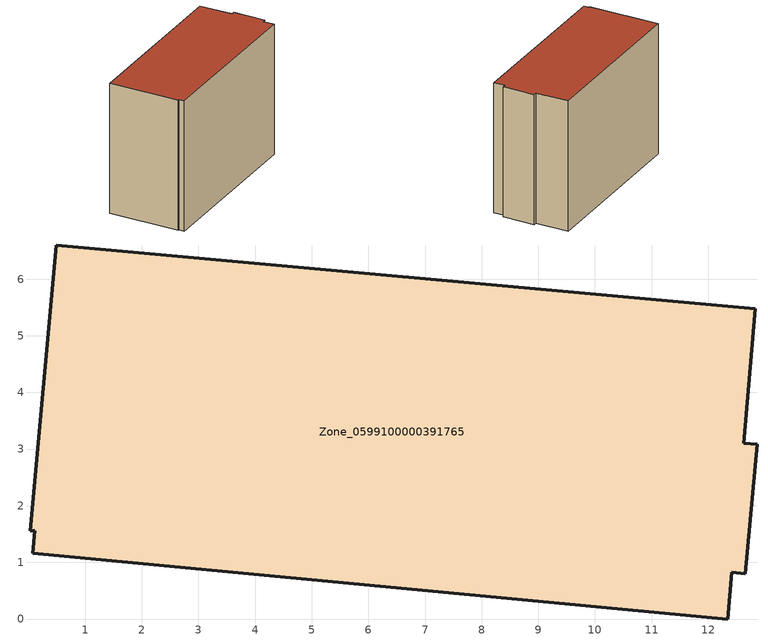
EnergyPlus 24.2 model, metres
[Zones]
Zone_0599100000391765
 floor ground (C_G): 12.65,0.8 12.41,0.82 12.34,0 0.07,1.16 0.12,1.56 0.04,1.56 0.49,6.6 12.83,5.48 12.62,3.1 12.86,3.08 z0
 wall outside (C_F): 12.83,5.48 0.49,6.6 0.04,1.56 0.12,1.56 0.07,1.16 12.34,0 12.41,0.82 12.65,0.8 12.86,3.08 12.62,3.1 12.83,5.48 z0:9.5
 roof outside (C_R): 0.07,1.16 12.34,0 12.41,0.82 12.65,0.8 12.86,3.08 12.62,3.1 12.83,5.48 0.49,6.6 0.04,1.56 0.12,1.56 z9.5
[BUILDING]
Pand.0599100000391765: North Axis=0; Terrain=City; Loads Convergence Tolerance Value=0.04; Temperature Convergence Tolerance Value=0.4; Solar Distribution=FullExterior; Maximum Number of Warmup Days=25; Minimum Number of Warmup Days=1
[Site:Location]
Rotterdam.The.Hague.AP_ZH_NLD Design_Conditions: Latitude=51.96; Longitude=4.45; Time Zone=1; Elevation=-4.5
[SITE:GROUNDTEMPERATURE:BUILDINGSURFACE]
18, 18, 18, 18, 18, 18, 18, 18, 18, 18, 18, 18
[MATERIAL] Thermal Absorptance=0.9; Solar Absorptance=0.7; Visible Absorptance=0.7
Name | Roughness | Thickness | Conductivity | Density | Specific Heat
G.TI.1992-2005 | MediumSmooth | 0.15 | 0.06 | 540 | 1210
F.TI.1992-2005 | Rough | 0.3 | 0.12 | 1920 | 840
R.TI.1992-2005 | MediumRough | 0.2 | 0.08 | 1500 | 1000
[CONSTRUCTION]
C_G: G.TI.1992-2005
C_F: F.TI.1992-2005
C_R: R.TI.1992-2005
[ZONE]
Zone_0599100000391765: Type=1; Multiplier=1; Ceiling Height=Autocalculate; Volume=Autocalculate; Floor Area=autocalculate; Part of Total Floor Area=Yes
[ZONEINFILTRATION:DESIGNFLOWRATE]
Infil_Zone_0599100000391765: Zone or ZoneList or Space or SpaceList=Zone_0599100000391765; Schedule=AlwaysOn; Design Flow Rate Calculation Method=Flow/Area; Flow Rate per Floor Area=0.0015; Constant Term Coefficient=1; Temperature Term Coefficient=0; Velocity Term Coefficient=0; Velocity Squared Term Coefficient=0
[HVACTEMPLATE:ZONE:IDEALLOADSAIRSYSTEM]
Zone_0599100000391765: Maximum Heating Supply Air Temperature=50; Minimum Cooling Supply Air Temperature=13; Maximum Heating Supply Air Humidity Ratio=0.0156; Minimum Cooling Supply Air Humidity Ratio=0.0077; Heating Limit=NoLimit; Cooling Limit=NoLimit; Dehumidification Control Type=ConstantSensibleHeatRatio; Cooling Sensible Heat Ratio=0.7; Dehumidification Setpoint=60; Humidification Control Type=None; Humidification Setpoint=30; Outdoor Air Method=None; Outdoor Air Flow Rate per Person=0.00944; Outdoor Air Flow Rate per Zone Floor Area=0; Outdoor Air Flow Rate per Zone=0; Demand Controlled Ventilation Type=None; Outdoor Air Economizer Type=NoEconomizer; Heat Recovery Type=None; Sensible Heat Recovery Effectiveness=0.7; Latent Heat Recovery Effectiveness=0.65
[ZONECONTROL:THERMOSTAT]
ThermostatControl_Zone_0599100000391765: Zone or ZoneList=Zone_0599100000391765; Control Type Schedule=DualSetpointControlType; Control 1=Thermostat_Zone_0599100000391765; Temperature Difference Between Cutout And Setpoint=0
[THERMOSTATSETPOINT:DUALSETPOINT]
Thermostat_Zone_0599100000391765: Heating Setpoint Temperature Schedule=HeatingSetpoint_Zone_0599100000391765; Cooling Setpoint Temperature Schedule=CoolingSetpoint_Zone_0599100000391765
[SCHEDULE:COMPACT]
HeatingSetpoint_Zone_0599100000391765: Through: 12/31, For: AllDays, Until: 24:00, 21
CoolingSetpoint_Zone_0599100000391765: Through: 12/31, For: AllDays, Until: 24:00, 24
DualSetpointControlType: Through: 12/31, For: AllDays, Until: 24:00, 4
AlwaysOn: Through: 12/31, For: AllDays, Until: 24:00, 1
